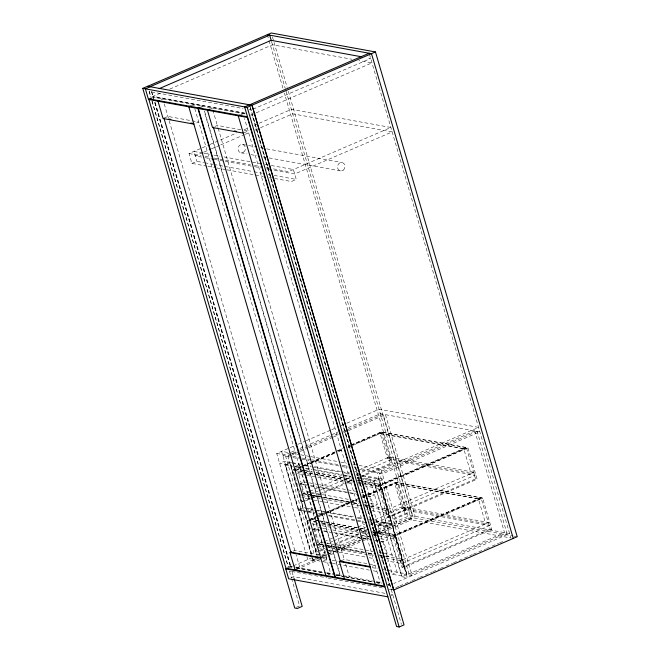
<?xml version="1.0" encoding="UTF-8"?>
<svg xmlns="http://www.w3.org/2000/svg" width="660" height="660" viewBox="0 0 660 660"><rect width="100%" height="100%" fill="white"/><g stroke="black" fill="none" stroke-linecap="round" stroke-linejoin="round"><path stroke-width="0.49" stroke-dasharray="3.3 2.47" d="M160.462 93.118L152.93 96.368L245.396 113.19M169.876 89.059L272.481 44.789L351.879 59.235M151.511 97.334L153.128 96.64L245.281 113.404M152.122 98.15L153.739 97.457L202.777 106.375L200.343 107.423M161.238 99.808L162.855 99.115M192.035 105.41L193.66 104.717L330.701 573.375L328.276 574.423M163.878 118.181L167.92 116.432L198.718 122.034L193.867 124.129M201.547 107.143L203.164 106.442L245.108 114.073M210.664 108.801L212.281 108.1M253.011 109.205L370.673 58.435L366.655 57.7M240.652 114.749L243.078 113.701M214.962 126.448L217.346 125.425L243.177 130.119M255.255 113.248L252.425 114.469L250.421 114.106M256.195 112.843L371.976 62.89L358.908 60.514M250.75 115.393L252.367 114.692L250.346 114.32M206.993 166.171L191.911 163.424L189.016 153.532L201.448 148.17M202.389 147.757L209.014 144.903M209.962 144.49L236.47 133.056M244.035 129.789L248.77 127.751M254.446 125.301L258.233 123.668M259.182 123.255L291.365 109.37L390.86 127.471L288.519 171.633L272.44 168.704M244.101 132.767L248.143 131.026L244.167 130.3M202.744 152.625L195.179 155.892L204.22 157.534M203.692 152.213L210.317 149.358M211.266 148.945L219.788 145.274M220.729 144.862L244.39 134.656M245.338 134.244L250.074 132.206M254.809 130.16L259.537 128.123M260.486 127.71L292.669 113.825L392.164 131.926L294.673 173.993L272.563 169.966M191.911 163.424L196.762 161.337L203.8 162.616M271.26 165.511L293.37 169.537L296.266 179.438L291.415 181.525L274.329 178.423M306.611 555.662L276.721 453.436L296.711 444.807M297.66 444.403L305.233 441.136M306.182 440.723L330.792 430.106M331.733 429.701L336.468 427.655M341.203 425.617L345.931 423.571M346.879 423.167L379.063 409.282L478.558 427.375L376.216 471.537L360.137 468.608M290.441 452.529L282.876 455.796L291.918 457.438M291.39 452.116L296.125 450.079M299.912 448.445L338.72 431.698M348.183 427.614L380.366 413.729L479.861 431.83L382.371 473.896L360.261 469.87M291.291 453.841L285.607 456.291L314.482 555.035M292.231 453.436L298.856 450.574M299.805 450.169L307.378 446.903M308.327 446.49L338.613 433.422M343.349 431.384L347.135 429.751M348.076 429.338L383.097 414.233L412.838 515.93L377.817 531.044M299.31 451.819L287.95 456.72L316.825 555.456M300.259 451.407L307.832 448.14M308.773 447.736L332.442 437.522M333.382 437.118L339.067 434.668M343.794 432.622L347.581 430.988M348.529 430.584L385.44 414.653L415.181 516.359L376.373 533.098M292.306 463.369L299.401 464.656L312.419 509.198L307.568 511.294L298.452 509.635L285.433 465.094L290.284 462.998L303.303 507.54L306.347 508.093M295.358 466.406L299.401 464.656M301.405 466.406L292.957 470.044L302.148 501.476L303.715 501.757M302.346 466.001L309.853 462.759M310.794 462.355L342.705 448.585M348.34 446.152L350.212 445.343M351.153 444.939L381.183 431.978L467.923 447.76L477.114 479.185L388.88 517.25L387.321 516.97L378.13 485.537L466.356 447.472L475.546 478.904L477.114 479.185M301.447 466.554L292.999 470.192L302.626 471.949M302.387 466.15L309.895 462.907M310.835 462.503L342.746 448.734M348.381 446.3L350.254 445.492M351.194 445.087L381.233 432.127L467.965 447.909L379.739 485.974L364.072 483.12M301.092 467.494L294.525 470.332L302.577 471.801M304.846 465.877L334.884 452.917M338.638 451.3L343.332 449.27M348.018 447.249L349.899 446.44M350.839 446.036L382.75 432.267L391.941 463.691L357.209 478.673M294.566 470.481L301.133 467.643M304.887 466.026L334.925 453.065M338.679 451.448L343.373 449.419M348.067 447.397L382.792 432.415M299.607 484.077L304.466 481.981L308.467 482.707M302.173 494.579L308.748 491.741M309.688 491.337L317.196 488.095M318.128 487.69L350.048 473.921M354.733 471.9L357.555 470.687M358.487 470.283L389.466 456.918L474.119 472.312L474.986 475.282L386.76 513.348L371.638 510.601M473.599 472.222L470.951 473.36L463.716 448.618L380.102 433.406L387.337 458.156L389.986 457.009M302.107 497.954L309.614 494.711M310.555 494.307L318.062 491.065M319.003 490.66L350.914 476.891M356.54 474.466L390.332 459.888L474.986 475.282M302.148 501.476L310.596 497.83M311.536 497.425L319.044 494.183M319.984 493.779L351.895 480.01M357.522 477.584L359.403 476.767M360.343 476.363L390.373 463.411L391.941 463.691M305.588 500.948L312.155 498.11M313.096 497.706L345.947 483.532M346.888 483.128L352.522 480.703M298.452 509.635L303.303 507.54M311.404 553.93L298.675 510.378L303.526 508.282L317.13 554.804M360.608 478.772L373.725 481.156L378.584 479.061L391.603 523.603L386.752 525.698L377.635 524.04L364.609 479.498L369.468 477.403L382.486 521.944L377.635 524.04M308.599 511.69L312.642 509.941L327.112 559.433L322.262 561.528L313.145 559.87L312.568 557.89M357.002 477.411L379.112 481.429L383.963 479.341L359.84 474.952M378.172 485.686L466.406 447.62M362.018 482.608L379.698 485.826L467.923 447.76M385.366 510.287L388.014 509.14L381.645 487.369L378.997 488.507L364.897 485.941M309.524 519.469L316.099 516.631M317.031 516.227L349.882 502.054M350.823 501.649L357.39 498.82M362.084 496.79L395.876 482.212L482.608 497.995L491.799 529.419L403.573 567.485L402.014 567.196L392.824 535.771L481.049 497.706L490.24 529.13L491.799 529.419M309.565 519.618L324.588 513.142M325.528 512.729L349.932 502.202M350.864 501.798L357.439 498.968M363.066 496.534L395.917 482.361L482.658 498.143L394.424 536.209L376.745 532.991M315.777 517.729L309.21 520.567L317.27 522.027M316.717 517.324L325.165 513.678M326.106 513.274L349.569 503.151M350.51 502.747L357.076 499.909M362.711 497.483L364.584 496.675M368.346 495.049L397.435 482.501L406.626 513.926L376.596 526.878M309.251 520.715L315.826 517.877M319.58 516.26L349.61 503.299M350.551 502.895L357.126 500.057M362.752 497.632L364.633 496.823M368.387 495.198L397.485 482.65M312.856 529.353L317.707 527.266L321.709 527.992M365.219 506.624L385.885 510.378L474.119 472.312M293.221 551.149L294.838 550.457L320.669 555.151M322.047 542.107L317.196 544.203L324.2 545.473M316.866 544.805L323.433 541.976M324.373 541.571L357.225 527.398M358.165 526.993L364.733 524.155M369.427 522.134L404.151 507.144L488.804 522.547L489.67 525.517L401.445 563.582L387.337 561.016M488.284 522.456L485.636 523.594L478.401 498.853L394.796 483.64L402.031 508.382L404.671 507.243M387.321 516.97L475.546 478.904M317.732 547.775L324.299 544.945M325.24 544.541L332.747 541.299M333.688 540.895L358.091 530.368M359.032 529.963L365.599 527.125M370.293 525.096L405.025 510.114L489.67 525.517M307.651 520.278L316.841 551.702L325.281 548.064M326.221 547.652L333.729 544.417M334.67 544.013L366.58 530.244M372.215 527.81L405.067 513.637L406.626 513.926M320.281 551.183L324.967 549.153M328.721 547.536L358.76 534.575M362.513 532.958L367.207 530.929M371.902 528.908L375.655 527.29M288.362 567.163L290.788 566.115L294.838 566.857M288.998 567.485L290.614 566.791L294.665 567.526M292.438 566.197L290.557 567.014L292.561 567.377M293.378 565.793L312.609 557.494M317.856 555.233L326.329 551.578M327.269 551.174L334.801 547.924M335.742 547.519L359.271 537.364M360.212 536.959L367.744 533.709M372.454 531.679L374.335 530.863M378.097 529.246L410.108 515.435L509.603 533.536L393.822 583.489M373.849 524.048L386.966 526.441L391.825 524.345L406.296 573.837L401.445 575.933L392.329 574.266L377.85 524.783L382.709 522.687L397.18 572.179L392.329 574.266M321.973 555.134L328.597 552.28M329.546 551.867L337.12 548.6M338.06 548.196L368.354 535.128M373.082 533.082L376.868 531.448M313.145 559.87L317.996 557.774M321.478 556.784L327.154 554.334M328.102 553.93L335.676 550.663M336.625 550.25L360.286 540.045M361.234 539.632L368.8 536.365M373.535 534.328L375.433 533.511M306.9 556.644L307.758 559.589L312.972 560.538L317.823 558.442M296.101 568.194L318.697 558.451M319.638 558.046L327.17 554.796M328.111 554.392L335.635 551.141M336.584 550.737L368.585 536.927M373.296 534.897L376.117 533.676M377.058 533.272L413.036 517.745L513.175 535.961M320.785 558.154L325.636 556.058L321.667 555.332M295.053 569.869L299.904 567.773L296.142 554.92M296.563 569.44L321.981 558.467M322.921 558.063L329.513 555.225M330.454 554.812L369.047 538.164M373.75 536.135L411.403 519.89L285.565 89.554M291.085 577.731L293.51 576.683L385.654 593.447M392.865 535.92L481.09 497.855M376.703 532.843L394.383 536.06L482.608 497.995M341.088 560.818L344.264 559.449L375.061 565.051L371.019 566.791M400.059 560.521L402.707 559.375L396.338 537.603L393.69 538.741L379.582 536.176M338.2 575.735L339.817 575.033L204.22 111.317M338.596 575.809L340.213 575.107L342.235 575.479M347.713 577.467L349.33 576.766L345.568 563.912M385.951 557.956L400.579 560.612L488.804 522.547M296.348 607.299L299.582 605.905L291.769 579.183M402.014 567.196L490.24 529.13M377.701 583.415L380.127 582.367L244.489 118.519M406.898 574.645L378.757 478.393L373.898 480.488L402.047 576.741L406.898 574.645L412.112 575.594L381.067 469.441L358.957 465.415M387.626 584.727L389.243 584.026L252.194 115.36M388.237 585.535L389.854 584.842L387.824 584.471M398.887 586.319L391.355 589.57L249.892 105.806M399.828 585.915L411.122 581.039M412.063 580.635L418.654 577.789M419.595 577.385L424.306 575.355M425.246 574.942L431.83 572.105M432.779 571.7L439.362 568.854M440.303 568.45L445.013 566.42M445.954 566.008L452.545 563.17M453.486 562.765L458.188 560.728M459.129 560.323L472.312 554.639M473.253 554.235L477.955 552.206M478.896 551.793L485.488 548.955M486.428 548.551L491.139 546.513M492.079 546.109L498.671 543.271M499.612 542.858L504.314 540.829M391.124 595.435L392.749 594.742L390.72 594.371M151.627 91.913L243.086 108.553M249.117 109.651L251.122 110.014M242.5 144.433L247.525 145.349M248.523 145.53L254.554 146.627M260.584 147.725L265.609 148.632M266.615 148.822L341.995 162.533M240.974 152.806L247.005 153.904M251.023 154.638L257.053 155.735M263.084 156.832L268.108 157.748M269.115 157.93L340.469 170.907M202.917 153.079L193.875 151.437L196.762 161.337M203.923 153.26L209.954 154.357M213.972 155.092L220.003 156.189M224.02 156.923L260.205 163.499M265.229 164.414L270.253 165.33M189.016 153.532L201.077 155.727M205.103 156.453L210.127 157.369M214.145 158.103L250.33 164.678M254.347 165.412L260.378 166.51M266.409 167.607L271.433 168.523M205.227 157.715L213.262 159.184M214.269 159.365L224.317 161.188M225.324 161.378L253.465 166.493M254.471 166.675L260.502 167.772M266.533 168.869L271.557 169.785M204.806 162.797L212.85 164.257M213.848 164.439L223.905 166.27M224.911 166.452L253.052 171.575M254.05 171.757L262.094 173.217M268.125 174.314L270.138 174.677M274.156 175.411L296.266 179.438M207.991 166.353L216.035 167.813M217.041 167.995L226.083 169.645M227.089 169.826L263.274 176.41M269.305 177.507L273.322 178.233M380.143 433.554L463.757 448.767M387.337 458.156L470.951 473.36M287.603 452.438L281.572 451.341L312.328 556.512M291.621 453.172L299.665 454.633M300.663 454.814L309.713 456.464M310.72 456.646L339.859 461.942M340.865 462.132L346.896 463.221M352.927 464.318L357.951 465.234M276.721 453.436L291.794 456.175M292.801 456.357L300.836 457.826M301.843 458.007L310.893 459.649M311.891 459.83L341.038 465.135M342.045 465.316L348.076 466.414M354.106 467.511L356.12 467.882M292.924 457.627L300.96 459.088M301.966 459.269L309.004 460.548M313.022 461.282L341.162 466.397M342.169 466.579L348.2 467.676M291.497 462.52L284.468 461.241L279.609 463.337L291.671 465.523M292.504 462.701L300.548 464.161M304.565 464.896L310.596 465.993M314.614 466.727L340.75 471.479M341.748 471.661L349.792 473.121M356.829 474.4L358.834 474.771M304.4 465.572L311.413 466.843M312.411 467.024L340.436 472.123M344.438 472.849L349.445 473.764M356.45 475.035L358.454 475.398M362.455 476.132L378.584 479.061M394.837 483.788L478.442 499.001M295.697 466.257L300.721 467.173M305.745 468.088L311.776 469.186M312.782 469.367L341.921 474.672M342.928 474.853L350.971 476.314M285.433 465.094L292.52 466.381M294.55 466.752L301.554 468.031M305.555 468.757L311.561 469.846M315.562 470.58L351.599 477.13M357.604 478.219L359.609 478.591M304.219 470.473L297.165 469.186L304.26 470.621M305.225 470.654L312.279 471.941M316.305 472.667L344.512 477.799M345.518 477.988L351.565 479.086M357.613 480.183L362.645 481.099M363.652 481.28L380.82 484.547L363.701 481.429M305.275 470.803L312.32 472.09M316.354 472.816L344.561 477.947M345.568 478.137L351.607 479.234M357.654 480.332L362.686 481.247M303.592 471.983L342.878 479.127M343.885 479.308L351.937 480.777M357.984 481.874L361.003 482.427M303.633 472.131L313.706 473.962M314.713 474.144L342.92 479.276M343.926 479.457L351.986 480.925M358.025 482.023L360.046 482.394M306.1 473.624L298.039 472.156L304.409 493.936L311.454 495.214M307.106 473.806L313.145 474.911M317.179 475.637L345.386 480.769M346.393 480.959L352.432 482.056M358.479 483.153L363.512 484.069M364.518 484.25L381.645 487.369M297.404 473.665L305.464 475.134M306.471 475.315L343.745 482.097M347.77 482.831L352.811 483.747M358.85 484.844L360.871 485.215M309.466 482.889L318.475 484.531M319.481 484.712L355.509 491.263M361.515 492.36L363.52 492.723M367.521 493.449L374.525 494.728L369.674 496.823L367.678 496.452M306.496 484.786L300.49 483.689L303.097 492.599M310.505 485.512L316.511 486.61M320.512 487.336L348.538 492.434M349.536 492.616L355.542 493.705M362.554 494.983L366.556 495.709M367.554 495.891L370.557 496.435L373.453 506.335L370.45 505.791M300.613 484.258L306.62 485.347M310.621 486.073L356.664 494.455M362.67 495.544L366.671 496.27M402.031 508.382L485.636 523.594M310.357 492.426L307.362 491.882L302.503 493.969L309.515 495.247M311.363 492.608L321.37 494.431M322.369 494.612L351.4 499.892M352.399 500.074L358.405 501.163M363.412 502.07L369.418 503.167M370.417 503.349L377.421 504.619L372.57 506.715L368.569 505.989M303.385 493.589L311.396 495.049M312.394 495.231L349.429 501.963M353.438 502.697L358.438 503.605M364.444 504.694L369.451 505.609M312.46 495.404L351.747 502.549M352.753 502.73L358.801 503.827M364.848 504.933L366.861 505.296M370.887 506.03L388.014 509.14M310.513 495.429L320.521 497.252M321.527 497.434L349.552 502.532M353.554 503.258L358.561 504.166M364.559 505.263L367.562 505.808M301.24 494.983L310.307 496.633M311.314 496.815L360.187 505.709M514.181 536.151L517.217 536.704M305.126 498.498L313.195 499.966M314.201 500.148L323.268 501.798M324.274 501.988L353.504 507.301M354.511 507.482L360.558 508.579M366.605 509.685L370.631 510.419M307.362 508.274L312.419 509.198M317.427 510.106L326.436 511.747M327.434 511.929L353.463 516.664M357.464 517.39L363.47 518.488M368.478 519.395L374.484 520.484M375.482 520.674L391.603 523.603M305.547 508.654L314.638 510.304M315.645 510.485L324.654 512.127M325.652 512.308L353.677 517.407M357.679 518.133L362.686 519.049M369.691 520.319L371.695 520.682M375.697 521.416L391.825 524.345M308.575 511.475L317.584 513.117M318.582 513.298L324.588 514.387M328.589 515.113L356.614 520.212M357.621 520.393L363.619 521.491M370.631 522.761L372.628 523.124M298.675 510.378L305.762 511.665M307.791 512.036L314.795 513.307M318.796 514.041L324.802 515.13M328.804 515.856L364.84 522.415M370.846 523.504L372.85 523.867M318.912 520.707L311.858 519.42L318.953 520.856M319.918 520.889L359.205 528.033M360.212 528.214L366.25 529.32M378.345 531.514L395.513 534.781L377.38 531.481M319.96 521.037L359.246 528.182M360.253 528.363L366.3 529.468M373.346 530.747L376.373 531.3M321.296 522.761L327.343 523.858M328.35 524.048L357.563 529.361M358.57 529.543L366.63 531.011M372.677 532.108L375.697 532.661M307.692 520.427L317.311 522.176M321.346 522.91L327.385 524.007M328.391 524.197L357.604 529.51M358.611 529.691L366.671 531.16M372.718 532.257L375.738 532.81M317.765 523.306L312.724 522.39L319.093 544.162L326.147 545.449M321.791 524.04L330.858 525.69M331.864 525.871L360.071 531.003M361.078 531.184L367.125 532.29M374.171 533.569L396.338 537.603M312.097 523.9L318.137 524.997M322.171 525.731L358.429 532.331M362.464 533.065L367.496 533.981M373.543 535.078L378.576 535.994M322.707 528.173L328.713 529.262M332.722 529.996L368.75 536.547M374.756 537.644L376.761 538.007M380.762 538.733L387.775 540.012L382.915 542.099L380.919 541.736M319.737 530.071L313.731 528.973L318.079 543.823L326.081 545.275M323.746 530.797L329.752 531.886M333.754 532.62L361.779 537.718M362.777 537.9L368.783 538.989M375.796 540.268L379.797 540.994M380.795 541.175L383.798 541.72L388.146 556.57L385.143 556.025M313.855 529.534L319.861 530.632M323.862 531.358L369.905 539.731M374.913 540.647L379.912 541.555M327.055 543.023L333.061 544.112M337.062 544.838L373.098 551.397M379.104 552.486L383.105 553.22M384.103 553.402L392.114 554.854L387.263 556.949L379.252 555.489M327.088 545.457L367.125 552.742M368.123 552.923L374.129 554.02M379.137 554.928L384.136 555.844M327.154 545.63L364.427 552.412M368.453 553.146L373.494 554.062M379.533 555.159L381.546 555.53M385.58 556.256L402.707 559.375M325.198 545.663L335.214 547.478M336.212 547.66L364.237 552.758M368.239 553.492L373.246 554.4M316.932 545.399L324.505 546.777M328.02 547.412L335.074 548.699M336.08 548.881L366.811 554.474M367.818 554.656L373.865 555.753M379.912 556.85L384.945 557.766M319.82 548.732L327.88 550.201M328.886 550.382L337.953 552.032M338.968 552.214L365.17 556.982M369.196 557.716L374.236 558.632M381.29 559.911L383.303 560.282M316.841 551.702L318.4 551.991M323.062 558.69L327.112 559.433M332.12 560.34L338.118 561.437M372.157 567.625L378.163 568.714M383.163 569.63L406.296 573.837M323.26 561.709L331.271 563.161M332.269 563.343L369.303 570.083M373.304 570.809L378.312 571.725M385.316 572.995L387.321 573.358M402.047 576.741L407.261 577.69L379.112 481.429M295.853 567.039L325.735 572.476M326.733 572.657L334.752 574.117M335.767 574.299L339.817 575.033M343.249 575.66L375.161 581.468M376.15 581.65L382.156 582.739M295.68 567.707L323.021 572.682M327.071 573.416L332.128 574.34M336.179 575.074L344.281 576.551M345.296 576.733L372.636 581.707M376.687 582.45L381.752 583.366M296.587 568.111L325.735 573.408M326.733 573.598L334.777 575.058M335.783 575.239L344.825 576.881M345.832 577.071L374.979 582.367M375.986 582.549L382.016 583.646M388.047 584.743L390.052 585.115M289.517 571.04L291.076 571.321M291.86 571.469L327.03 577.863M328.036 578.044L382.313 587.92M389.342 589.198L393.698 589.99M369.443 54.227L510.906 537.991L409.06 519.461L284.377 93.076M272.44 36.96L287.191 87.409M288.354 91.369L413.036 517.745M271.681 42.067L285.277 88.564M267.308 34.716L268.76 39.658M269.049 40.648L283.222 89.125M389.466 456.918L390.332 459.888M404.151 507.144L405.025 510.114M381.183 431.978L390.373 463.411M395.876 482.212L405.067 513.637M379.698 485.826L388.88 517.25M394.383 536.06L403.573 567.485M385.885 510.378L386.76 513.348M400.579 560.612L401.445 563.582M373.725 481.156L386.752 525.698M386.966 526.441L401.445 575.933M250.346 107.761L401.428 624.434M212.842 110.03L217.924 127.405M218.212 128.386L344.413 559.961M204.608 111.392L340.213 575.107M317.534 557.461L289.674 462.19L284.823 464.277L311.817 556.611M312.106 557.593L312.972 560.538M164.266 103.925L169.075 120.384M169.216 120.862L295.96 554.301M155.182 102.399L290.788 566.115M151.685 91.691L153.714 98.621M154.869 102.581L290.903 567.781M292.058 571.741L294.088 578.663M151.552 91.666L153.582 98.587M154.737 102.547L290.697 567.509M149.209 91.237L150.942 97.177M152.105 101.128L288.354 567.08M149.077 91.22L150.818 97.152M151.973 101.112L288.007 566.313M289.459 571.263L291.481 578.193M474.787 430.906L377.289 472.972L407.03 574.67L504.52 532.612L474.787 430.906M477.13 431.335L379.64 473.401L409.373 575.099L506.863 533.033L477.13 431.335M243.763 152.048A4.257 3.696 -79.7 0 0 243.408 144.746A4.257 3.696 -79.7 0 0 238.029 149.069A4.257 3.696 -79.7 0 0 243.763 152.048M343.266 170.148A4.257 3.696 -79.7 0 0 342.911 162.847A4.257 3.696 -79.7 0 0 337.524 167.17A4.257 3.696 -79.7 0 0 343.266 170.148"/><path stroke-width="0.99" d="M294.088 578.663L302.189 606.383L297.338 608.47L294.731 608L142.783 88.366L147.634 86.27L252.079 105.27L404.036 624.904L399.185 627L396.577 626.53L244.621 106.887L249.472 104.791M147.766 86.295L271.285 33L375.466 51.95L517.217 536.704L393.698 589.99L251.947 105.245L375.466 51.95M150.109 86.716L269.659 35.137L271.392 41.077M150.241 86.74L145.381 88.836L148.277 98.736L247.516 116.787M159.159 88.663L271.177 40.334L361.63 56.793M148.888 99.544L197.917 108.463L334.966 577.129L285.937 568.211L148.888 99.544L151.313 98.497M159.621 100.51L158.004 101.203L163.069 118.528L193.867 124.129M191.227 105.765L188.801 106.805L325.85 575.47M197.917 108.463L199.535 107.77M198.313 108.537L247.343 117.455L384.392 586.121L335.354 577.203L198.313 108.537L199.93 107.836M209.855 109.148L207.43 110.195L212.495 127.52L243.292 133.122M249.604 104.816L369.154 53.237M142.783 88.366L247.228 107.365L252.079 105.27M239.844 115.104L238.227 115.797L375.276 584.463M295.053 569.869L289.988 552.552L291.604 551.851M387.89 596.83L288.659 578.779L285.763 568.879L288.189 567.839M344.471 578.861L339.413 561.536L341.03 560.843M267.308 34.716L371.498 53.666L513.249 538.411M168.919 119.047L170.907 119.41M190.781 123.024L192.761 123.387M234.242 130.936L236.23 131.29M320.677 557.593L290.87 552.164L163.952 118.148M370.095 566.577L340.288 561.157L213.378 127.132M289.988 552.552L320.785 558.154M339.413 561.536L370.21 567.138M285.763 568.879L384.995 586.938M247.228 107.365L399.185 627"/></g></svg>
